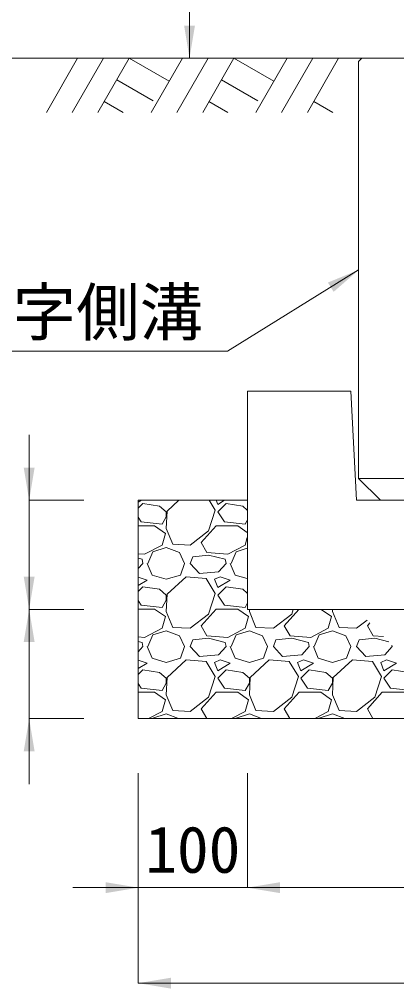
# Model space of a CAD drawing. Units: millimetres at full size. Extents: x 187207 to 255567, y 882048 to 905686.
# Drawn here: x 205853 to 206199, y 902393 to 903281 of the extents above; entities that cross this region are included whole.
import ezdxf
from ezdxf.enums import TextEntityAlignment as Align

# ---------------------------------------------------------------- set-up
doc = ezdxf.new("R2010")
doc.units = ezdxf.units.MM
doc.header["$LTSCALE"] = 20
for name, color, linetype, lineweight in [('0_2', 7, 'Continuous', 20), ('基礎ブロック', 2, 'Continuous', 13), ('基礎材', 7, 'Continuous', 15), ('寸法線', 7, 'Continuous', 13), ('引出線', 4, 'Continuous', 13), ('箱型U字側溝', 2, 'Continuous', 9), ('ﾊｯﾁﾝｸﾞ', 7, 'Continuous', 5)]:
    doc.layers.add(name, color=color, linetype=linetype, lineweight=lineweight)
doc.styles.add('ＭＳ ゴシック', font='')
doc.styles.get('ＭＳ ゴシック').set_extended_font_data('MS Gothic')

# ---------------------------------------------------------------- blocks, each defined once
blk = doc.blocks.new('filled_arrow')
at = {"color": 0, "linetype": 'Continuous', "lineweight": -2}
blk.add_solid([(7.5, 1.25), (0, 0), (7.5, -1.25)], dxfattribs=at)

msp = doc.modelspace()

# ---------------------------------------------------------------- linework, layer by layer
at = {"layer": '0_2'}
msp.add_line((206167.37, 903245.37), (205767.37, 903245.37), dxfattribs=at)
at = {"layer": '基礎ブロック'}
for p, q in [((206062.37, 902940.37), (206062.37, 902840.37)), ((206157.37, 902940.37), (206062.37, 902940.37)), ((206157.37, 902940.37), (206162.37, 902840.37)), ((206062.37, 902840.37), (206062.37, 902740.37)), ((206162.37, 902840.37), (206607.37, 902840.37)), ((206062.37, 902740.37), (206707.37, 902740.37))]:
    msp.add_line(p, q, dxfattribs=at)
at = {"layer": '基礎材'}
for p, q in [((205962.37, 902840.37), (205962.37, 902640.37)), ((205962.37, 902640.37), (206807.37, 902640.37))]:
    msp.add_line(p, q, dxfattribs=at)
at = {"layer": '基礎材', "lineweight": 13}
msp.add_line((206062.37, 902840.37), (205962.37, 902840.37), dxfattribs=at)
at = {"layer": '寸法線'}
for p, q in [((206009.37, 903245.37), (206009.37, 903945.37)), ((206117.37, 903245.37), (206009.37, 903245.37)), ((205862.35, 902680.37), (205862.35, 902900.37)), ((205912.37, 902840.37), (205862.35, 902840.37)), ((205862.35, 902580.37), (205862.35, 902800.37)), ((205912.35, 902740.37), (205862.35, 902740.37)), ((205912.35, 902740.37), (205862.35, 902740.37)), ((205912.37, 902640.37), (205862.35, 902640.37)), ((205962.37, 902590.37), (205962.37, 902485.43)), ((205962.37, 902590.37), (205962.37, 902397.93)), ((206062.37, 902590.37), (206062.37, 902485.43)), ((206062.37, 902590.37), (206062.37, 902485.43)), ((205902.37, 902485.43), (206122.37, 902485.43)), ((206062.37, 902485.43), (206707.37, 902485.43)), ((206807.37, 902397.93), (205962.37, 902397.93))]:
    msp.add_line(p, q, dxfattribs=at)
at = {"layer": '引出線'}
msp.add_lwpolyline([(206164.37, 903051.37), (206044.16, 902977.09), (205704.16, 902977.09)], dxfattribs=at)
at = {"layer": '箱型U字側溝', "lineweight": 13}
for p, q in [((206167.37, 903245.37), (206164.37, 903242.37)), ((206164.37, 903242.37), (206164.37, 902860.37)), ((206209.37, 903245.37), (206167.37, 903245.37)), ((206164.37, 902860.37), (206184.37, 902840.37)), ((206184.37, 902840.37), (206514.37, 902840.37))]:
    msp.add_line(p, q, dxfattribs=at)
at = {"layer": '箱型U字側溝'}
msp.add_line((206534.37, 902860.37), (206164.37, 902860.37), dxfattribs=at)
at = {"layer": 'ﾊｯﾁﾝｸﾞ', "lineweight": 9}
for p, q in [((205906.81, 903245.37), (205878.17, 903195.75)), ((205930.44, 903245.37), (205901.79, 903195.75)), ((205954.06, 903245.37), (205925.41, 903195.75)), ((205954.06, 903245.37), (205990.63, 903224.26)), ((206002.81, 903245.37), (205974.17, 903195.75)), ((206026.44, 903245.37), (205997.79, 903195.75)), ((206050.06, 903245.37), (206021.41, 903195.75)), ((206050.06, 903245.37), (206086.62, 903224.26)), ((206098.81, 903245.37), (206070.16, 903195.75)), ((206122.43, 903245.37), (206093.79, 903195.75)), ((206146.06, 903245.37), (206117.41, 903195.75)), ((205942.64, 903225.59), (205976.05, 903206.3)), ((206038.63, 903225.59), (206072.05, 903206.3)), ((205931.21, 903205.8), (205948.63, 903195.75)), ((206027.21, 903205.8), (206044.63, 903195.75)), ((206123.21, 903205.8), (206140.63, 903195.75))]:
    msp.add_line(p, q, dxfattribs=at)
at = {"layer": 'ﾊｯﾁﾝｸﾞ'}
for p, q in [((205962.35, 902838.61), (205965.28, 902840.37)), ((205966.65, 902837.39), (205962.35, 902833.08)), ((205981.89, 902835.1), (205966.65, 902837.39)), ((205987.99, 902829.77), (205981.89, 902835.1)), ((205999.53, 902840.37), (205988.75, 902830.53)), ((206032.95, 902831.29), (206027.4, 902840.37)), ((206033.74, 902840.37), (206035.23, 902836.62)), ((206035.23, 902836.62), (206041.48, 902840.37)), ((206042.85, 902837.39), (206035.23, 902829.77)), ((206058.09, 902835.1), (206042.85, 902837.39)), ((206062.35, 902831.38), (206058.09, 902835.1)), ((205962.35, 902824.79), (205965.13, 902820.62)), ((205984.18, 902818.34), (205987.99, 902825.19)), ((205988.75, 902830.53), (205987.99, 902814.53)), ((205987.99, 902825.19), (205987.99, 902829.77)), ((206026.85, 902812.24), (206032.95, 902831.29)), ((206035.23, 902829.77), (206041.33, 902820.62)), ((205962.35, 902816.81), (205977.32, 902816.81)), ((205965.13, 902820.62), (205984.18, 902818.34)), ((205977.32, 902816.81), (205987.23, 902809.95)), ((206019.99, 902801.57), (206033.71, 902816.81)), ((206033.71, 902816.81), (206053.52, 902816.81)), ((206041.33, 902820.62), (206060.38, 902818.34)), ((206053.52, 902816.81), (206062.35, 902810.7)), ((206060.38, 902818.34), (206062.35, 902821.88)), ((205987.23, 902809.95), (205984.18, 902799.29)), ((205987.99, 902814.53), (205994.09, 902800.05)), ((206010.09, 902799.29), (206026.85, 902812.24)), ((205984.18, 902799.29), (205968.18, 902790.9)), ((205994.09, 902800.05), (206010.09, 902799.29)), ((206025.33, 902792.43), (206019.99, 902801.57)), ((206060.38, 902799.29), (206044.38, 902790.9)), ((206062.35, 902806.18), (206060.38, 902799.29)), ((205968.18, 902790.9), (205962.35, 902791.37)), ((205971.23, 902782.52), (205975.8, 902793.19)), ((205975.8, 902793.19), (205987.99, 902797)), ((205987.99, 902797), (206000.18, 902792.43)), ((206000.18, 902792.43), (206004.75, 902782.52)), ((206026.85, 902790.14), (206012.37, 902788.62)), ((206044.38, 902790.9), (206025.33, 902792.43)), ((206042.09, 902786.33), (206026.85, 902790.14)), ((206047.43, 902782.52), (206052, 902793.19)), ((206052, 902793.19), (206062.35, 902796.42)), ((205965.89, 902786.33), (205962.35, 902787.22)), ((205966.65, 902782.52), (205962.35, 902777.74)), ((205966.65, 902782.52), (205965.89, 902786.33)), ((205970.46, 902782.52), (205975.04, 902771.85)), ((206000.94, 902771.85), (206004.75, 902782.52)), ((206010.09, 902782.52), (206012.37, 902788.62)), ((206018.47, 902773.38), (206010.09, 902782.52)), ((206042.85, 902782.52), (206036, 902774.9)), ((206042.85, 902782.52), (206042.09, 902786.33)), ((206046.66, 902782.52), (206051.24, 902771.85)), ((205975.04, 902771.85), (205987.99, 902768.04)), ((205987.99, 902768.04), (206000.94, 902771.85)), ((206036, 902774.9), (206018.47, 902773.38)), ((206051.24, 902771.85), (206062.35, 902768.59)), ((205970.46, 902767.28), (205962.35, 902769.99)), ((205962.35, 902762.41), (205970.46, 902767.28)), ((206006.28, 902770.33), (205988.75, 902754.33)), ((206024.57, 902768.81), (206006.28, 902770.33)), ((206032.95, 902755.09), (206024.57, 902768.81)), ((206037.52, 902770.33), (206032.19, 902768.04)), ((206032.19, 902768.04), (206035.23, 902760.42)), ((206035.23, 902760.42), (206046.66, 902767.28)), ((206046.66, 902767.28), (206037.52, 902770.33)), ((205966.65, 902761.19), (205962.35, 902756.88)), ((205981.89, 902758.9), (205966.65, 902761.19)), ((205987.99, 902753.57), (205981.89, 902758.9)), ((205988.75, 902754.33), (205987.99, 902738.33)), ((205987.99, 902748.99), (205987.99, 902753.57)), ((206026.85, 902736.04), (206032.95, 902755.09)), ((206042.85, 902761.19), (206035.23, 902753.57)), ((206035.23, 902753.57), (206041.33, 902744.42)), ((206058.09, 902758.9), (206042.85, 902761.19)), ((206062.35, 902755.18), (206058.09, 902758.9)), ((205962.35, 902748.59), (205965.13, 902744.42)), ((205984.18, 902742.14), (205987.99, 902748.99)), ((206060.38, 902742.14), (206062.35, 902745.68)), ((205962.35, 902740.61), (205977.32, 902740.61)), ((205965.13, 902744.42), (205984.18, 902742.14)), ((205977.32, 902740.61), (205987.23, 902733.75)), ((205987.99, 902738.33), (205994.09, 902723.85)), ((206010.09, 902723.09), (206026.85, 902736.04)), ((206019.99, 902725.37), (206033.71, 902740.61)), ((206033.71, 902740.61), (206053.52, 902740.61)), ((206041.33, 902744.42), (206060.38, 902742.14)), ((206053.52, 902740.61), (206063.43, 902733.75)), ((206064.29, 902740.37), (206064.19, 902738.33)), ((206064.19, 902738.33), (206070.29, 902723.85)), ((206086.29, 902723.09), (206103.05, 902736.04)), ((206096.19, 902725.37), (206109.69, 902740.37)), ((206103.05, 902736.04), (206104.44, 902740.37)), ((206130.07, 902740.37), (206139.63, 902733.75)), ((206140.49, 902740.37), (206140.39, 902738.33)), ((206140.39, 902738.33), (206146.49, 902723.85)), ((205987.23, 902733.75), (205984.18, 902723.09)), ((206063.43, 902733.75), (206060.38, 902723.09)), ((206139.63, 902733.75), (206136.58, 902723.09)), ((206162.49, 902723.09), (206172.16, 902730.56)), ((206172.39, 902725.37), (206174.74, 902727.98)), ((205984.18, 902723.09), (205968.18, 902714.7)), ((205975.8, 902716.99), (205987.99, 902720.8)), ((205987.99, 902720.8), (206000.18, 902716.23)), ((205994.09, 902723.85), (206010.09, 902723.09)), ((206025.33, 902716.23), (206019.99, 902725.37)), ((206060.38, 902723.09), (206044.38, 902714.7)), ((206052, 902716.99), (206064.19, 902720.8)), ((206064.19, 902720.8), (206076.38, 902716.23)), ((206070.29, 902723.85), (206086.29, 902723.09)), ((206101.53, 902716.23), (206096.19, 902725.37)), ((206136.58, 902723.09), (206120.58, 902714.7)), ((206128.2, 902716.99), (206140.39, 902720.8)), ((206140.39, 902720.8), (206152.58, 902716.23)), ((206146.49, 902723.85), (206162.49, 902723.09)), ((206177.73, 902716.23), (206172.39, 902725.37)), ((205968.18, 902714.7), (205962.35, 902715.17)), ((205965.89, 902710.13), (205962.35, 902711.02)), ((205966.65, 902706.32), (205965.89, 902710.13)), ((205971.23, 902706.32), (205975.8, 902716.99)), ((206000.18, 902716.23), (206004.75, 902706.32)), ((206010.09, 902706.32), (206012.37, 902712.42)), ((206026.85, 902713.94), (206012.37, 902712.42)), ((206044.38, 902714.7), (206025.33, 902716.23)), ((206042.09, 902710.13), (206026.85, 902713.94)), ((206042.85, 902706.32), (206042.09, 902710.13)), ((206047.43, 902706.32), (206052, 902716.99)), ((206076.38, 902716.23), (206080.95, 902706.32)), ((206086.29, 902706.32), (206088.57, 902712.42)), ((206103.05, 902713.94), (206088.57, 902712.42)), ((206120.58, 902714.7), (206101.53, 902716.23)), ((206118.29, 902710.13), (206103.05, 902713.94)), ((206119.05, 902706.32), (206118.29, 902710.13)), ((206123.63, 902706.32), (206128.2, 902716.99)), ((206152.58, 902716.23), (206157.15, 902706.32)), ((206162.49, 902706.32), (206164.77, 902712.42)), ((206179.25, 902713.94), (206164.77, 902712.42)), ((206187.25, 902715.47), (206177.73, 902716.23)), ((206191.95, 902710.77), (206179.25, 902713.94)), ((205966.65, 902706.32), (205962.35, 902701.54)), ((205970.46, 902706.32), (205975.04, 902695.65)), ((206000.94, 902695.65), (206004.75, 902706.32)), ((206018.47, 902697.18), (206010.09, 902706.32)), ((206042.85, 902706.32), (206036, 902698.7)), ((206046.66, 902706.32), (206051.24, 902695.65)), ((206077.14, 902695.65), (206080.95, 902706.32)), ((206094.67, 902697.18), (206086.29, 902706.32)), ((206119.05, 902706.32), (206112.2, 902698.7)), ((206122.86, 902706.32), (206127.44, 902695.65)), ((206153.34, 902695.65), (206157.15, 902706.32)), ((206170.87, 902697.18), (206162.49, 902706.32)), ((206195.25, 902706.32), (206188.4, 902698.7)), ((206195.25, 902706.32), (206194.97, 902707.75)), ((205970.46, 902691.08), (205962.35, 902693.79)), ((205975.04, 902695.65), (205987.99, 902691.84)), ((205987.99, 902691.84), (206000.94, 902695.65)), ((206006.28, 902694.13), (205988.75, 902678.13)), ((206024.57, 902692.61), (206006.28, 902694.13)), ((206036, 902698.7), (206018.47, 902697.18)), ((206032.95, 902678.89), (206024.57, 902692.61)), ((206037.52, 902694.13), (206032.19, 902691.84)), ((206032.19, 902691.84), (206035.23, 902684.22)), ((206046.66, 902691.08), (206037.52, 902694.13)), ((206051.24, 902695.65), (206064.19, 902691.84)), ((206064.19, 902691.84), (206077.14, 902695.65)), ((206082.48, 902694.13), (206064.95, 902678.13)), ((206100.77, 902692.61), (206082.48, 902694.13)), ((206112.2, 902698.7), (206094.67, 902697.18)), ((206109.15, 902678.89), (206100.77, 902692.61)), ((206113.72, 902694.13), (206108.39, 902691.84)), ((206108.39, 902691.84), (206111.43, 902684.22)), ((206122.86, 902691.08), (206113.72, 902694.13)), ((206127.44, 902695.65), (206140.39, 902691.84)), ((206140.39, 902691.84), (206153.34, 902695.65)), ((206158.68, 902694.13), (206141.15, 902678.13)), ((206176.97, 902692.61), (206158.68, 902694.13)), ((206188.4, 902698.7), (206170.87, 902697.18)), ((206185.35, 902678.89), (206176.97, 902692.61)), ((206189.92, 902694.13), (206184.59, 902691.84)), ((206184.59, 902691.84), (206187.63, 902684.22)), ((206199.06, 902691.08), (206189.92, 902694.13)), ((205962.35, 902686.21), (205970.46, 902691.08)), ((205966.65, 902684.99), (205962.35, 902680.68)), ((205981.89, 902682.7), (205966.65, 902684.99)), ((205987.99, 902677.37), (205981.89, 902682.7)), ((206035.23, 902684.22), (206046.66, 902691.08)), ((206042.85, 902684.99), (206035.23, 902677.37)), ((206058.09, 902682.7), (206042.85, 902684.99)), ((206064.19, 902677.37), (206058.09, 902682.7)), ((206111.43, 902684.22), (206122.86, 902691.08)), ((206119.05, 902684.99), (206111.43, 902677.37)), ((206134.29, 902682.7), (206119.05, 902684.99)), ((206140.39, 902677.37), (206134.29, 902682.7)), ((206187.63, 902684.22), (206199.06, 902691.08)), ((206195.25, 902684.99), (206187.63, 902677.37)), ((206210.49, 902682.7), (206195.25, 902684.99)), ((205988.75, 902678.13), (205987.99, 902662.13)), ((205987.99, 902672.79), (205987.99, 902677.37)), ((206026.85, 902659.84), (206032.95, 902678.89)), ((206035.23, 902677.37), (206041.33, 902668.22)), ((206064.95, 902678.13), (206064.19, 902662.13)), ((206064.19, 902672.79), (206064.19, 902677.37)), ((206103.05, 902659.84), (206109.15, 902678.89)), ((206111.43, 902677.37), (206117.53, 902668.22)), ((206141.15, 902678.13), (206140.39, 902662.13)), ((206140.39, 902672.79), (206140.39, 902677.37)), ((206179.25, 902659.84), (206185.35, 902678.89)), ((206187.63, 902677.37), (206193.73, 902668.22)), ((205962.35, 902672.39), (205965.13, 902668.22)), ((205965.13, 902668.22), (205984.18, 902665.94)), ((205984.18, 902665.94), (205987.99, 902672.79)), ((206041.33, 902668.22), (206060.38, 902665.94)), ((206060.38, 902665.94), (206064.19, 902672.79)), ((206117.53, 902668.22), (206136.58, 902665.94)), ((206136.58, 902665.94), (206140.39, 902672.79)), ((206193.73, 902668.22), (206212.78, 902665.94)), ((205962.35, 902664.41), (205977.32, 902664.41)), ((205977.32, 902664.41), (205987.23, 902657.55)), ((205987.23, 902657.55), (205984.18, 902646.89)), ((205987.99, 902662.13), (205994.09, 902647.65)), ((206010.09, 902646.89), (206026.85, 902659.84)), ((206019.99, 902649.17), (206033.71, 902664.41)), ((206033.71, 902664.41), (206053.52, 902664.41)), ((206053.52, 902664.41), (206063.43, 902657.55)), ((206063.43, 902657.55), (206060.38, 902646.89)), ((206064.19, 902662.13), (206070.29, 902647.65)), ((206086.29, 902646.89), (206103.05, 902659.84)), ((206096.19, 902649.17), (206109.91, 902664.41)), ((206109.91, 902664.41), (206129.72, 902664.41)), ((206129.72, 902664.41), (206139.63, 902657.55)), ((206139.63, 902657.55), (206136.58, 902646.89)), ((206140.39, 902662.13), (206146.49, 902647.65)), ((206162.49, 902646.89), (206179.25, 902659.84)), ((206172.39, 902649.17), (206186.11, 902664.41)), ((206186.11, 902664.41), (206205.92, 902664.41)), ((205984.18, 902646.89), (205971.74, 902640.37)), ((205994.09, 902647.65), (206010.09, 902646.89)), ((206025.13, 902640.37), (206019.99, 902649.17)), ((206060.38, 902646.89), (206047.94, 902640.37)), ((206070.29, 902647.65), (206086.29, 902646.89)), ((206101.33, 902640.37), (206096.19, 902649.17)), ((206136.58, 902646.89), (206124.14, 902640.37)), ((206146.49, 902647.65), (206162.49, 902646.89)), ((206177.53, 902640.37), (206172.39, 902649.17)), ((205975.62, 902640.37), (205975.8, 902640.79)), ((205975.8, 902640.79), (205987.99, 902644.6)), ((205987.99, 902644.6), (205999.27, 902640.37)), ((206051.82, 902640.37), (206052, 902640.79)), ((206052, 902640.79), (206064.19, 902644.6)), ((206064.19, 902644.6), (206075.47, 902640.37)), ((206128.02, 902640.37), (206128.2, 902640.79)), ((206128.2, 902640.79), (206140.39, 902644.6)), ((206140.39, 902644.6), (206151.67, 902640.37))]:
    msp.add_line(p, q, dxfattribs=at)

# ---------------------------------------------------------------- block references
at = {"layer": '寸法線', "xscale": 4, "yscale": 4}
for p, rotation in [((206009.37, 903245.37), 90), ((205862.35, 902840.37), 90), ((205862.35, 902740.37), 90), ((205862.35, 902740.37), 270), ((205862.35, 902640.37), 270), ((205962.37, 902485.43), 180)]:
    msp.add_blockref('filled_arrow', p, dxfattribs=dict(at, rotation=rotation))
for p in [(206062.37, 902485.43), (206062.37, 902485.43), (205962.37, 902397.93)]:
    msp.add_blockref('filled_arrow', p, dxfattribs=at)
at = {"layer": '引出線', "xscale": 4, "yscale": 4, "rotation": 211.7}
msp.add_blockref('filled_arrow', (206164.37, 903051.37), dxfattribs=at)

# ---------------------------------------------------------------- texts
at = {"layer": '寸法線', "style": 'ＭＳ ゴシック'}
msp.add_text('100', height=42.72, dxfattribs=at).set_placement((206012.37, 902520.43), align=Align.MIDDLE_CENTER)
at = {"layer": '引出線', "style": 'ＭＳ ゴシック'}
msp.add_text('箱型U字側溝', height=42.72, dxfattribs=at).set_placement((205861.66, 903034.06), align=Align.TOP_CENTER)

doc.saveas('drawing.dxf')
